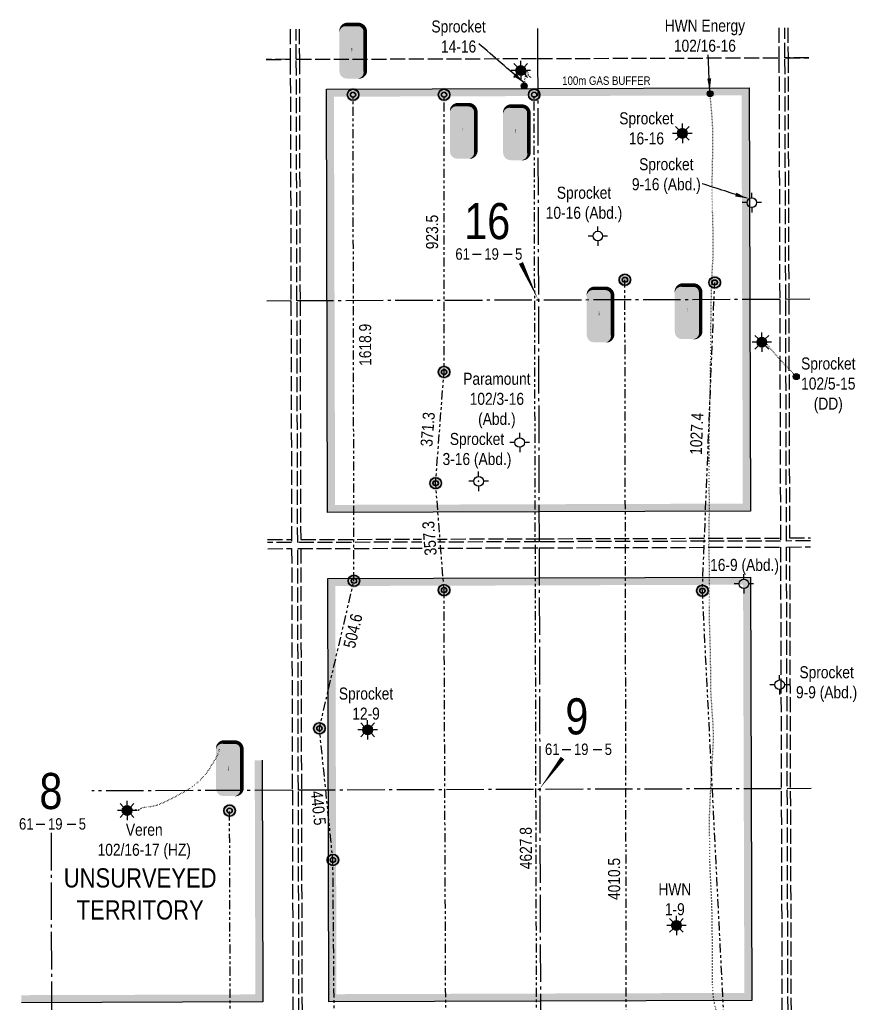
# Model space of a CAD drawing. Extents: x 498152 to 532124, y 6001603 to 6015154.
# Drawn here: x 501784 to 504569, y 6004258 to 6007532 of the extents above; entities that cross this region are included whole.
import ezdxf
from ezdxf.enums import TextEntityAlignment as Align

# ---------------------------------------------------------------- set-up
doc = ezdxf.new("R2018")
doc.units = 0
doc.header["$LTSCALE"] = 5
doc.header["$PDSIZE"] = 0.5
for name, pattern in [('foc-DOT', [1, 0.2, -0.8]), ('foc-DRILLPATH', [14.75, 6, -1.75, 1.75, -1.75, 1.75, -1.75]), ('foc-QUARTERLINE', [33, 25, -3, 2, -3]), ('foc-UNSURVEYED', [12.5, 10, -2.5])]:
    doc.linetypes.add(name, pattern=pattern)
for name, color, linetype in [('10', 1, 'Continuous'), ('9', 3, 'Continuous'), ('ABADATA-DRILL', 8, 'foc-DOT'), ('ABADATA-DRILL-T', 8, 'Continuous'), ('AS-TARGET-GAS', 182, 'Continuous'), ('AS-TARGET-GAS-H', 181, 'Continuous'), ('DRILL-T', 8, 'Continuous'), ('L-BD', 7, 'Continuous'), ('L-MON', 1, 'Continuous'), ('L-SECLBL', 7, 'Continuous'), ('L-SECQ', 8, 'foc-QUARTERLINE'), ('L-UNS-T', 3, 'Continuous'), ('L-USEC', 7, 'foc-UNSURVEYED'), ('locations_e80bf27b-a3a9-4', 7, 'Continuous'), ('P-PDRILLPATH', 12, 'foc-DRILLPATH')]:
    doc.layers.add(name, color=color, linetype=linetype)
doc.styles.add('80CG', font='ARIALN.TTF', dxfattribs={"height": 10})
doc.styles.add('80L', font='ARIALN.TTF', dxfattribs={"height": 10})
doc.styles.add('SIMPLEX', font='ARIALN.TTF')
doc.styles.get("Standard").update_dxf_attribs({"font": 'ARIALN.TTF'})
doc.dimstyles.new('Compass 5 000', dxfattribs={"dimscale": 5, "dimtxt": 9, "dimasz": 2, "dimexe": 0.2, "dimexo": 0.0625, "dimgap": 0.5, "dimtad": 0, "dimtih": 1, "dimtoh": 1, "dimzin": 0, "dimdsep": 46, "dimtxsty": '80CG', "dimcen": 0.1, "dimse1": 1, "dimse2": 1, "dimclrd": 256, "dimclrt": 256, "dimaunit": 1, "dimadec": 4, "dimazin": 0, "dimtfac": 0.06, "dimtofl": 0, "dimtmove": 0, "dimatfit": 1, "dimfxl": 0.2, "dimtolj": 1, "dimtzin": 0, "dimlwd": -1, "dimarcsym": 0})

# ---------------------------------------------------------------- blocks, each defined once
blk = doc.blocks.new('GAS')
h = blk.add_hatch(color=255)
h.dxf.hatch_style = 1
edge = h.paths.add_edge_path()
edge.add_arc((0, 0), 0.9, 0, 360)
for p, q in [((-0.81, 0), (-1.62, 0)), ((-0.57, 0.57), (-1.14, 1.14)), ((0, 0.81), (0, 1.62)), ((0.57, 0.57), (1.14, 1.14)), ((1.62, 0), (0.81, 0)), ((-0.57, -0.57), (-1.14, -1.14)), ((0, -0.81), (0, -1.62)), ((1.14, -1.14), (0.57, -0.57))]:
    blk.add_line(p, q)
blk.add_circle((0, 0), 0.8)
blk = doc.blocks.new('L-SECLBL')
at = {"layer": '9', "color": 7}
for p, q in [((-5.08, -27.83), (-12.29, -27.83)), ((20.7, -27.83), (13.5, -27.83))]:
    blk.add_line(p, q, dxfattribs=at)
at = {"layer": '10', "color": 2, "style": 'SIMPLEX'}
blk.add_attdef('SEC', text='', height=30, dxfattribs=at).set_placement((0, 0), align=Align.MIDDLE)
at = {"layer": '10', "color": 5, "style": '80L'}
blk.add_attdef('TWP', text='', height=9.5, dxfattribs=at).set_placement((-14.43, -27.37), align=Align.MIDDLE_RIGHT)
blk.add_attdef('RGE', text='', height=9.5, dxfattribs=at).set_placement((3.62, -27.37), align=Align.MIDDLE_CENTER)
blk.add_attdef('MER', text='', height=9.5, dxfattribs=at).set_placement((23.17, -27.37), align=Align.MIDDLE_LEFT)
blk = doc.blocks.new('plbh')
at = {"layer": 'L-MON'}
h = blk.add_hatch(color=255, dxfattribs=at)
h.dxf.hatch_style = 1
edge = h.paths.add_edge_path()
edge.add_arc((0, 0), 1.16, 0, 360)
h = blk.add_hatch(color=256, dxfattribs=at)
h.dxf.hatch_style = 1
h.paths.add_polyline_path([(-0.96, 0, 1), (0.96, 0, 1)])
h.paths.add_polyline_path([(0.91, 0, -1), (-0.91, 0, -1)], flags=16)
h.paths.add_polyline_path([(0.45, 0, -1), (-0.45, 0, -1)], flags=0)
h = blk.add_hatch(color=256, dxfattribs=at)
h.dxf.hatch_style = 1
h.paths.add_polyline_path([(-0.45, 0, 1), (0.45, 0, 1)])
h.paths.add_polyline_path([(0.4, 0, -1), (-0.4, 0, -1)], flags=16)
at = {"layer": 'L-MON', "color": 240}
for radius in [0.96, 0.91, 0.45, 0.4]:
    blk.add_circle((0, 0), radius, dxfattribs=at)
blk = doc.blocks.new('BH-Existing')
at = {"layer": 'ABADATA-DRILL-T'}
h = blk.add_hatch(color=256, dxfattribs=at)
h.dxf.hatch_style = 1
edge = h.paths.add_edge_path()
edge.add_arc((0, 0), 0.5, 0, 360)
blk.add_circle((0, 0), 0.5, dxfattribs=at)
blk = doc.blocks.new('GABD')
for p, q in [((-0.81, 0), (-1.62, 0)), ((0, 0.81), (0, 1.62)), ((1.62, 0), (0.81, 0)), ((0, -0.81), (0, -1.62))]:
    blk.add_line(p, q)
blk.add_circle((0, 0), 0.8)
blk = doc.blocks.new('*U59')
h = blk.add_hatch(color=50)
edge = h.paths.add_edge_path()
edge.add_line((-16.5, -11.5), (16.5, -11.5))
edge.add_arc((16.5, -5.5), 6, 270, 360)
edge.add_line((22.5, -5.5), (22.5, 4))
edge.add_arc((16.5, 4), 6, 0, 90)
edge.add_line((16.5, 10), (-16.5, 10))
edge.add_arc((-16.5, 4), 6, 90, 180)
edge.add_line((-22.5, 4), (-22.5, -5.5))
edge.add_arc((-16.5, -5.5), 6, 180, 270)
at = {"color": 240, "flags": 128}
blk.add_lwpolyline([(-16.5, -11.5, 3, 3, 0), (16.5, -11.5, 3, 3, 0.414214), (22.5, -5.5, 3, 3, 0), (22.5, 4, 3, 0, 0.414214), (16.5, 10, 0, 0, 0), (-16.5, 10, 0, 0, 0.414214), (-22.5, 4, 0, 0, 0), (-22.5, -5.5, 0, 3, 0.414214)], format="xyseb", close=True, dxfattribs=at)
at = {"color": 240, "lineweight": 30, "flags": 104}
blk.add_attdef('ENTER_TEXT', text='', height=10, dxfattribs=at).set_placement((0, 0), align=Align.MIDDLE_CENTER)

msp = doc.modelspace()

# ---------------------------------------------------------------- hatches: boundary and pattern name
at = {"layer": 'AS-TARGET-GAS-H'}
h = msp.add_hatch(color=256, dxfattribs=at)
h.dxf.hatch_style = 1
h.paths.add_polyline_path([(502833.749, 6005916.654), (502829.929, 6007275.271), (504186.866, 6007279.567), (504191.167, 6005920.952)], flags=16)
h.paths.add_polyline_path([(502808.833, 6005891.589), (502804.872, 6007300.178), (504211.773, 6007304.632), (504216.233, 6005896.045)])
h = msp.add_hatch(color=256, dxfattribs=at)
h.dxf.hatch_style = 1
h.paths.add_polyline_path([(502834.508, 6005646.687), (504192.022, 6005650.985), (504196.323, 6004292.369), (502838.328, 6004288.07)], flags=16)
h.paths.add_polyline_path([(502809.452, 6005671.594), (504216.929, 6005676.05), (504221.388, 6004267.462), (502813.413, 6004263.005)])
h = msp.add_hatch(color=256, dxfattribs=at)
h.dxf.hatch_style = 1
h.paths.add_polyline_path([(501789.485, 6004259.763), (501789.419, 6004284.749), (502568.361, 6004287.215), (502566.17, 6005066.468), (502591.156, 6005066.547), (502593.418, 6004262.308)])

# ---------------------------------------------------------------- linework, layer by layer
at = {"flags": 128}
msp.add_lwpolyline([(503510.428, 6006598.111, 0, 14.992, 0), (503452.467, 6006721.894, 0, 0, 0)], format="xyseb", dxfattribs=at)
at = {"layer": 'ABADATA-DRILL', "flags": 128}
for points in [[(503451.883, 6007362.452), (503451.883, 6007362.452), (503451.923, 6007362.442), (503452.233, 6007362.303), (503452.674, 6007361.994), (503453.396, 6007361.467), (503454.097, 6007361.029), (503454.588, 6007360.66), (503455.19, 6007360.112), (503455.942, 6007359.434), (503457.586, 6007358.009), (503459.932, 6007356.116), (503461.796, 6007354.672), (503465.353, 6007352.212), (503470.763, 6007348.908), (503474.85, 6007346.58), (503476.363, 6007345.745), (503477.004, 6007345.367), (503478.166, 6007344.54), (503479.129, 6007343.693), (503479.901, 6007342.895), (503480.493, 6007342.227), (503481.446, 6007341.16), (503482.199, 6007340.442), (503482.89, 6007339.914), (503483.572, 6007339.416), (503484.143, 6007338.968), (503484.414, 6007338.599), (503484.435, 6007338.299), (503484.345, 6007338.189), (503484.295, 6007338.268), (503484.314, 6007338.479), (503484.384, 6007338.759), (503484.622, 6007339.139), (503484.712, 6007339.21), (503484.722, 6007339.23), (503484.662, 6007339.41), (503484.41, 6007339.949), (503483.867, 6007341.037), (503483.123, 6007342.405), (503482.571, 6007342.873), (503481.73, 6007343.431), (503480.897, 6007344.368), (503480.063, 6007345.776), (503479.47, 6007346.574), (503478.799, 6007346.872), (503478.319, 6007346.881), (503477.999, 6007346.95), (503478.088, 6007347.46), (503478.256, 6007348.111), (503478.283, 6007348.981), (503478.04, 6007350.06), (503477.304, 6007351.918), (503476.068, 6007354.114), (503474.51, 6007356.649), (503473.676, 6007358.057), (503473.174, 6007358.846), (503472.952, 6007359.395), (503472.88, 6007360.195), (503472.919, 6007360.545), (503472.947, 6007360.975), (503472.917, 6007361.055), (503472.677, 6007361.084), (503472.437, 6007361.023), (503471.698, 6007360.861), (503471.238, 6007360.77), (503470.758, 6007360.638), (503470.299, 6007360.437), (503469.89, 6007360.156), (503469.531, 6007359.735), (503469.253, 6007359.174), (503469.055, 6007358.473), (503468.887, 6007357.693), (503468.73, 6007356.852), (503468.407, 6007354.471), (503468.301, 6007353.061), (503468.155, 6007351.721), (503467.839, 6007350.21), (503467.474, 6007348.579), (503467.13, 6007346.807), (503466.648, 6007344.076), (503466.403, 6007342.175), (503466.249, 6007340.355), (503466.154, 6007338.735), (503465.951, 6007336.164), (503465.369, 6007333.572), (503464.864, 6007331.991), (503464.618, 6007330.63), (503464.619, 6007330.05), (503464.683, 6007328.92), (503464.727, 6007327.7), (503464.68, 6007326.43), (503464.604, 6007325.18), (503464.518, 6007323.969), (503464.411, 6007322.829), (503464.344, 6007321.709), (503464.268, 6007320.639), (503464.229, 6007320.149), (503464.2, 6007319.669), (503464.162, 6007319.168), (503464.134, 6007318.598), (503464.125, 6007317.988), (503464.099, 6007316.708), (503464.073, 6007315.528), (503464.066, 6007314.518), (503464.078, 6007313.698), (503464.041, 6007312.778), (503463.973, 6007312.148), (503463.755, 6007311.577), (503463.246, 6007311.086)], [(504424.699, 6004048.382), (504424.699, 6004048.382), (504424.699, 6004048.382), (504424.639, 6004048.431), (504424.588, 6004048.541), (504424.538, 6004048.661), (504424.477, 6004048.811), (504424.427, 6004048.981), (504424.316, 6004049.18), (504424.155, 6004049.42), (504424.005, 6004049.699), (504423.834, 6004050.019), (504423.632, 6004050.348), (504423.411, 6004050.698), (504423.21, 6004051.087), (504423.019, 6004051.496), (504422.817, 6004051.926), (504422.586, 6004052.395), (504422.355, 6004052.774), (504422.244, 6004053.004), (504422.184, 6004053.154), (504422.073, 6004053.293), (504422.043, 6004053.353), (504421.932, 6004053.623), (504421.872, 6004053.783), (504421.781, 6004054.042), (504421.67, 6004054.282), (504421.56, 6004054.402), (504421.49, 6004054.361), (504421.42, 6004054.281), (504421.18, 6004054.11), (504420.741, 6004053.819), (504420.552, 6004053.688), (504420.821, 6004053.799), (504421.231, 6004053.921), (504421.611, 6004053.972), (504422.051, 6004054.013), (504422.59, 6004054.125), (504423.19, 6004054.317), (504423.689, 6004054.538), (504423.999, 6004054.699), (504424.219, 6004054.73), (504424.469, 6004054.701), (504424.729, 6004054.702), (504425.009, 6004054.653), (504425.259, 6004054.493), (504425.38, 6004054.364), (504425.38, 6004054.294), (504425.35, 6004054.154), (504425.331, 6004053.914), (504425.282, 6004053.684), (504425.153, 6004053.433), (504424.914, 6004053.152), (504424.614, 6004052.881), (504424.276, 6004052.52), (504423.957, 6004052.129), (504423.718, 6004051.809), (504423.528, 6004051.598), (504423.409, 6004051.508), (504423.369, 6004051.437), (504423.319, 6004051.357), (504423.25, 6004051.287), (504423.21, 6004051.177), (504423.251, 6004050.937), (504423.312, 6004050.657), (504423.372, 6004050.407), (504423.433, 6004050.198), (504423.503, 6004050.118), (504423.464, 6004050.028), (504423.144, 6004049.877), (504422.445, 6004049.674), (504421.385, 6004049.521), (504420.045, 6004049.497), (504418.455, 6004049.572), (504416.625, 6004049.686), (504414.644, 6004049.77), (504412.475, 6004049.703), (504410.095, 6004049.485), (504407.386, 6004049.226), (504404.417, 6004048.907), (504401.218, 6004048.607), (504397.718, 6004048.506), (504393.788, 6004048.623), (504389.527, 6004048.88), (504385.216, 6004049.056), (504380.956, 6004049.022), (504376.757, 6004048.839), (504372.398, 6004048.625), (504367.738, 6004048.39), (504362.729, 6004048.194), (504357.339, 6004048.157), (504351.649, 6004048.279), (504345.697, 6004048.68), (504333.644, 6004049.871), (504320.869, 6004051.431), (504314.326, 6004052.33), (504307.702, 6004053.369), (504300.888, 6004054.597), (504293.905, 6004055.655), (504286.982, 6004056.393), (504279.9, 6004057.06), (504272.517, 6004057.967), (504265.183, 6004059.333), (504257.707, 6004061.119), (504250.211, 6004063.216), (504242.873, 6004065.522), (504235.715, 6004068.049), (504228.766, 6004070.877), (504221.716, 6004074.135), (504214.904, 6004077.833), (504208.23, 6004082.112), (504201.745, 6004086.861), (504195.539, 6004091.951), (504189.682, 6004097.263), (504184.104, 6004102.675), (504178.626, 6004108.308), (504173.258, 6004113.951), (504167.87, 6004119.653), (504162.422, 6004125.486), (504156.842, 6004131.528), (504151.322, 6004137.841), (504146.011, 6004144.564), (504140.918, 6004151.668), (504136.265, 6004158.983), (504131.851, 6004166.489), (504127.516, 6004174.105), (504123.372, 6004181.792), (504119.537, 6004189.64), (504116.001, 6004197.708), (504112.735, 6004205.968), (504109.628, 6004214.388), (504106.651, 6004222.919), (504103.833, 6004231.53), (504101.206, 6004240.212), (504098.857, 6004249.084), (504097.641, 6004254.27), (504096.819, 6004258.098), (504095.09, 6004267.232), (504093.65, 6004276.368), (504092.511, 6004285.654), (504091.681, 6004295.011), (504091.101, 6004304.45), (504090.7, 6004313.988), (504090.47, 6004323.458), (504090.37, 6004333.087), (504090.349, 6004342.717), (504090.347, 6004358.998), (504090.348, 6004361.838), (504090.297, 6004381.077), (504090.225, 6004400.287), (504090.124, 6004419.467), (504090.023, 6004438.667), (504089.881, 6004458.017), (504089.7, 6004477.246), (504089.549, 6004496.386), (504089.387, 6004515.695), (504089.116, 6004534.954), (504088.815, 6004554.004), (504088.445, 6004573.043), (504087.843, 6004592.301), (504087.072, 6004611.558), (504086.191, 6004630.686), (504085.21, 6004649.923), (504084.198, 6004669.189), (504083.177, 6004688.316), (504082.376, 6004707.444), (504081.785, 6004726.602), (504081.404, 6004745.741), (504081.273, 6004764.881), (504081.152, 6004784.03), (504080.871, 6004803.22), (504080.37, 6004822.408), (504079.919, 6004841.577), (504079.908, 6004860.777), (504080.456, 6004880.149), (504081.255, 6004899.221), (504082.163, 6004918.554), (504083.032, 6004937.867), (504083.821, 6004957.01), (504084.469, 6004976.262), (504085.238, 6004995.435), (504086.367, 6005014.658), (504087.666, 6005033.912), (504088.984, 6005053.227), (504090.203, 6005072.311), (504091.272, 6005091.464), (504092.451, 6005110.758), (504093.239, 6005130.071), (504093.298, 6005149.171), (504092.988, 6005168.2), (504092.207, 6005187.378), (504091.005, 6005206.574), (504089.504, 6005225.799), (504088.123, 6005244.975), (504086.952, 6005264.121), (504085.681, 6005283.287), (504084.74, 6005302.384), (504084.399, 6005321.633), (504084.357, 6005340.843), (504084.306, 6005360.023), (504084.135, 6005379.223), (504083.934, 6005398.402), (504083.563, 6005417.551), (504083.102, 6005436.72), (504082.67, 6005456.079), (504082.189, 6005475.237), (504081.457, 6005494.585), (504080.826, 6005513.913), (504080.464, 6005533.132), (504080.223, 6005552.281), (504080.082, 6005571.501), (504080.031, 6005590.801), (504080.1, 6005609.921), (504080.188, 6005629.132), (504080.218, 6005648.062), (504080.208, 6005666.972), (504080.207, 6005686.102), (504080.216, 6005705.212), (504079.935, 6005724.291), (504079.324, 6005743.439), (504078.694, 6005762.338), (504078.453, 6005781.337), (504078.662, 6005800.558), (504079.001, 6005819.639), (504079.281, 6005838.5), (504079.42, 6005857.61), (504079.65, 6005876.461), (504079.889, 6005895.692), (504079.959, 6005914.552), (504079.878, 6005933.542), (504079.677, 6005952.872), (504079.436, 6005971.721), (504079.125, 6005990.88), (504078.725, 6006009.779), (504078.524, 6006028.878), (504078.594, 6006047.629), (504078.654, 6006066.729), (504078.633, 6006085.599), (504078.642, 6006104.779), (504078.872, 6006123.71), (504079.251, 6006142.731), (504079.67, 6006161.893), (504080.06, 6006180.704), (504080.55, 6006199.786), (504081.009, 6006218.857), (504081.219, 6006237.588), (504081.549, 6006256.379), (504082.108, 6006275.481), (504082.677, 6006294.573), (504083.136, 6006313.924), (504083.405, 6006332.895), (504083.614, 6006352.026), (504083.804, 6006371.057), (504084.043, 6006389.918), (504084.332, 6006409.089), (504084.571, 6006428.29), (504084.73, 6006447.59), (504084.918, 6006466.821), (504085.087, 6006486.111), (504085.125, 6006505.382), (504085.214, 6006524.682), (504085.383, 6006543.863), (504085.531, 6006563.203), (504085.83, 6006582.364), (504086.379, 6006601.556), (504086.908, 6006620.678), (504087.477, 6006639.74), (504088.156, 6006658.892), (504088.885, 6006678.145), (504089.704, 6006697.327), (504090.723, 6006716.511), (504091.892, 6006735.635), (504092.631, 6006754.717), (504092.79, 6006773.787), (504092.748, 6006793.117), (504092.567, 6006812.357), (504092.176, 6006831.546), (504091.685, 6006850.734), (504091.223, 6006869.953), (504090.692, 6006889.092), (504090.102, 6006908.15), (504089.701, 6006927.289), (504089.5, 6006946.438), (504089.298, 6006965.677), (504089.327, 6006984.858), (504089.566, 6007004.088), (504089.785, 6007023.209), (504090.144, 6007042.47), (504090.632, 6007061.672), (504091.041, 6007080.904), (504091.33, 6007100.025), (504091.619, 6007119.216), (504091.758, 6007138.456), (504091.426, 6007157.695), (504090.775, 6007176.833), (504089.744, 6007196.12), (504088.282, 6007215.465), (504086.661, 6007234.48), (504084.96, 6007253.615), (504083.382, 6007272.05), (504082.28, 6007284.997)], [(504254.158, 6006457.979), (504254.158, 6006457.979), (504254.198, 6006457.989), (504254.417, 6006458.13), (504254.597, 6006458.33), (504254.746, 6006458.431), (504254.966, 6006458.501), (504255.206, 6006458.612), (504255.295, 6006458.683), (504255.325, 6006458.703), (504255.425, 6006458.803), (504255.484, 6006459.023), (504255.454, 6006459.213), (504255.444, 6006459.283), (504255.524, 6006459.183), (504255.595, 6006458.974), (504255.605, 6006458.813), (504255.605, 6006458.804), (504255.605, 6006458.864), (504255.685, 6006458.884), (504255.825, 6006458.924), (504255.915, 6006458.955), (504256.044, 6006458.975), (504256.214, 6006459.075), (504256.344, 6006459.226), (504256.483, 6006459.406), (504256.573, 6006459.437), (504256.643, 6006459.387), (504256.723, 6006459.437), (504256.843, 6006459.507), (504256.942, 6006459.708), (504256.991, 6006459.998), (504256.99, 6006460.258), (504257.02, 6006460.528), (504256.969, 6006460.878), (504256.858, 6006461.148), (504256.897, 6006461.488), (504256.895, 6006462.138), (504256.702, 6006462.907), (504256.339, 6006463.756), (504255.877, 6006464.594), (504255.575, 6006465.214), (504255.154, 6006465.592), (504254.813, 6006465.781), (504254.782, 6006465.971), (504254.842, 6006466.191), (504254.931, 6006466.371), (504255.011, 6006466.582), (504254.99, 6006466.752), (504254.97, 6006466.862), (504255.078, 6006467.242), (504255.177, 6006467.662), (504255.196, 6006467.952), (504255.205, 6006468.282), (504255.224, 6006468.542), (504255.283, 6006468.903), (504255.352, 6006469.333), (504255.362, 6006469.383), (504255.372, 6006469.393), (504255.422, 6006469.373), (504255.502, 6006469.293), (504255.652, 6006469.174), (504255.863, 6006469.004), (504256.134, 6006468.735), (504256.515, 6006468.356), (504256.956, 6006467.868), (504257.418, 6006467.299), (504257.88, 6006466.691), (504258.382, 6006466.052), (504258.984, 6006465.344), (504259.757, 6006464.457), (504260.731, 6006463.33), (504261.915, 6006462.034), (504263.249, 6006460.598), (504264.685, 6006458.982), (504266.2, 6006457.227), (504267.766, 6006455.322), (504269.312, 6006453.407), (504270.838, 6006451.522), (504272.384, 6006449.596), (504273.92, 6006447.681), (504275.486, 6006445.766), (504277.072, 6006443.831), (504280.244, 6006440.011), (504283.446, 6006436.231), (504286.678, 6006432.411), (504289.92, 6006428.592), (504293.203, 6006424.782), (504296.464, 6006421.082), (504298.06, 6006419.277), (504299.686, 6006417.452), (504301.311, 6006415.607), (504302.968, 6006413.703), (504304.654, 6006411.788), (504306.33, 6006409.893), (504307.945, 6006408.068), (504309.531, 6006406.293), (504311.106, 6006404.538), (504312.712, 6006402.763), (504314.328, 6006400.988), (504315.923, 6006399.283), (504317.548, 6006397.569), (504319.214, 6006395.784), (504320.86, 6006393.959), (504322.475, 6006392.214), (504324.051, 6006390.569), (504325.666, 6006388.934), (504327.311, 6006387.269), (504328.976, 6006385.525), (504330.662, 6006383.72), (504332.428, 6006381.845), (504334.264, 6006379.911), (504336.1, 6006378.007), (504337.906, 6006376.203), (504339.661, 6006374.558), (504341.376, 6006372.933), (504343.052, 6006371.219), (504344.677, 6006369.454), (504346.193, 6006367.769), (504347.698, 6006366.143), (504349.203, 6006364.568), (504350.667, 6006363.113), (504352.042, 6006361.707), (504353.236, 6006360.331), (504354.33, 6006358.994), (504355.394, 6006357.718), (504356.448, 6006356.521), (504357.502, 6006355.374), (504358.535, 6006354.298), (504359.518, 6006353.251), (504360.432, 6006352.254), (504361.325, 6006351.286), (504362.207, 6006350.369), (504363.07, 6006349.522), (504363.913, 6006348.724), (504364.725, 6006347.957), (504365.497, 6006347.24), (504366.23, 6006346.532), (504366.942, 6006345.824), (504367.604, 6006345.146), (504368.186, 6006344.548), (504369.109, 6006343.581)], [(502141.183, 6004899.53), (502141.183, 6004899.53), (502141.134, 6004899.4), (502141.124, 6004899.21), (502141.105, 6004898.95), (502140.956, 6004898.479), (502140.558, 6004897.628), (502140.39, 6004897.068), (502140.7, 6004896.928), (502141.091, 6004896.849), (502141.741, 6004896.771), (502142.121, 6004896.742), (502142.431, 6004896.703), (502143.021, 6004896.665), (502143.29, 6004896.935), (502143.219, 6004897.455), (502143.128, 6004897.965), (502142.946, 6004898.554), (502142.644, 6004899.124), (502142.353, 6004899.613), (502142.402, 6004899.963), (502142.522, 6004900.083), (502143.391, 6004900.546), (502145.1, 6004900.92), (502147.458, 6004901.357), (502150.217, 6004901.894), (502153.516, 6004902.273), (502154.596, 6004902.346), (502157.075, 6004902.553), (502160.445, 6004902.752), (502163.744, 6004902.891), (502167.004, 6004902.949), (502169.925, 6004902.867), (502172.395, 6004902.564), (502174.507, 6004901.919), (502176.019, 6004901.234), (502176.741, 6004900.605), (502177.142, 6004900.087), (502177.383, 6004899.717), (502177.404, 6004899.367), (502177.375, 6004899.027), (502177.375, 6004898.987), (502177.306, 6004898.657), (502177.327, 6004898.387), (502177.447, 6004898.217), (502177.517, 6004898.158), (502177.577, 6004898.118), (502177.698, 6004898.038), (502177.878, 6004898.019), (502178.057, 6004898.049), (502178.117, 6004898.059), (502178.307, 6004898.14), (502178.427, 6004898.17), (502178.507, 6004898.14), (502178.547, 6004898.13), (502178.657, 6004898.121), (502178.767, 6004898.201), (502178.827, 6004898.331), (502178.906, 6004898.421), (502178.917, 6004898.431), (502179.076, 6004898.532), (502179.246, 6004898.662), (502179.345, 6004898.842), (502179.385, 6004899.023), (502179.524, 6004899.273), (502179.704, 6004899.523), (502179.813, 6004899.654), (502180.062, 6004899.994), (502180.531, 6004900.436), (502180.671, 6004900.556), (502180.78, 6004900.656), (502180.551, 6004900.606), (502180.511, 6004900.616), (502180.29, 6004900.715), (502180.27, 6004900.725), (502179.91, 6004900.854), (502179.63, 6004900.983), (502179.509, 6004901.123), (502179.449, 6004901.293), (502179.449, 6004901.293), (502179.438, 6004901.513), (502179.537, 6004901.813), (502179.766, 6004902.234), (502180.045, 6004902.614), (502180.185, 6004902.755), (502180.275, 6004902.835), (502180.394, 6004902.945), (502180.793, 6004903.276), (502180.923, 6004903.357), (502181.473, 6004903.618), (502182.311, 6004904.01), (502182.651, 6004904.201), (502183.05, 6004904.462), (502183.33, 6004904.653), (502183.739, 6004904.924), (502184.358, 6004905.406), (502184.647, 6004905.657), (502184.856, 6004905.847), (502185.026, 6004905.958), (502185.356, 6004906.049), (502185.906, 6004906.1), (502186.396, 6004906.172), (502186.396, 6004906.172), (502186.915, 6004906.263), (502187.225, 6004906.314), (502187.455, 6004906.374), (502188.005, 6004906.496), (502188.524, 6004906.647), (502188.764, 6004906.748), (502188.944, 6004906.808), (502189.134, 6004906.879), (502189.803, 6004907.101), (502190.792, 6004907.393), (502193.19, 6004908.29), (502195.787, 6004909.367), (502196.896, 6004909.73), (502196.896, 6004909.73), (502197.176, 6004909.811), (502198.845, 6004910.205), (502201.024, 6004910.581), (502203.743, 6004910.908), (502206.942, 6004911.317), (502210.71, 6004911.927), (502215.089, 6004912.569), (502219.867, 6004913.211), (502224.975, 6004913.955), (502230.432, 6004914.94), (502236.269, 6004916.306), (502242.484, 6004918.142), (502248.917, 6004920.51), (502255.46, 6004923.387), (502268.573, 6004929.673), (502281.676, 6004936.038), (502294.149, 6004942.172), (502294.658, 6004942.433), (502296.396, 6004943.298), (502307.132, 6004948.747), (502319.174, 6004955.139), (502330.877, 6004961.571), (502341.98, 6004967.83), (502352.383, 6004974.328), (502357.194, 6004977.701), (502361.784, 6004981.244), (502361.884, 6004981.324), (502362.662, 6004981.966), (502366.304, 6004985.126), (502370.943, 6004989.159), (502375.762, 6004993.221), (502380.62, 6004997.575), (502385.607, 6005002.368), (502390.873, 6005007.592), (502396.248, 6005013.217), (502398.382, 6005015.542), (502398.98, 6005016.204), (502399.339, 6005016.605), (502405.171, 6005023.511), (502406.775, 6005025.605), (502408.14, 6005027.449), (502408.748, 6005028.3), (502412.124, 6005033.22), (502415.401, 6005038.148), (502418.578, 6005043.027), (502421.725, 6005047.955), (502424.891, 6005053.054), (502428.097, 6005058.243), (502431.164, 6005063.251), (502434.827, 6005069.481), (502438.131, 6005075.59), (502441.164, 6005081.838), (502443.957, 6005088.195), (502446.539, 6005094.732), (502448.911, 6005101.599), (502449.472, 6005103.374)]]:
    msp.add_lwpolyline(points, dxfattribs=at)
at = {"layer": 'AS-TARGET-GAS', "flags": 128}
for points in [[(502808.833, 6005891.589), (502804.872, 6007300.178), (504211.773, 6007304.632), (504216.233, 6005896.045)], [(502809.452, 6005671.594), (504216.929, 6005676.05), (504221.388, 6004267.462), (502813.413, 6004263.005)]]:
    msp.add_lwpolyline(points, close=True, dxfattribs=at)
msp.add_lwpolyline([(502591.156, 6005066.547), (502593.418, 6004262.308), (501789.485, 6004259.763)], dxfattribs=at)
at = {"layer": 'L-SECLBL', "flags": 128}
msp.add_lwpolyline([(503514.121, 6004970.766, 0, 14.992, 0), (503590.794, 6005073.737, 0, 0, 0)], format="xyseb", dxfattribs=at)
at = {"layer": 'L-SECQ'}
for p, q in [((503507.725, 6007502.294), (503508.024, 6007402.35)), ((503508.024, 6007402.35), (503512.832, 6005793.872)), ((502686.802, 6006595.504), (502606.964, 6006595.251)), ((504313.947, 6006600.655), (502706.908, 6006595.567)), ((504413.892, 6006600.971), (504334.053, 6006600.719)), ((503512.892, 6005773.766), (503517.699, 6004165.289)), ((502691.382, 6004966.919), (502024.226, 6004964.807)), ((504319.103, 6004972.073), (502711.488, 6004966.983)), ((504419.048, 6004972.389), (504339.209, 6004972.136)), ((501887.94, 6004825.314), (501889.693, 6004160.135))]:
    msp.add_line(p, q, dxfattribs=at)
at = {"layer": 'L-USEC'}
for p, q in [((502684.26, 6007499.687), (502684.541, 6007399.743)), ((502704.647, 6007399.806), (502704.366, 6007499.751)), ((502714.423, 6007499.772), (502714.704, 6007399.827)), ((504311.085, 6007504.838), (504311.401, 6007404.893)), ((504331.507, 6007404.957), (504331.191, 6007504.901)), ((504341.248, 6007504.933), (504341.564, 6007404.989)), ((502604.702, 6007399.49), (502684.541, 6007399.743)), ((502684.541, 6007399.743), (502604.702, 6007399.49)), ((502684.541, 6007399.743), (502686.802, 6006595.504)), ((502704.647, 6007399.806), (503508.024, 6007402.35)), ((502706.908, 6006595.567), (502704.647, 6007399.806)), ((502714.704, 6007399.827), (502716.966, 6006595.599)), ((503508.024, 6007402.35), (504311.401, 6007404.893)), ((504311.401, 6007404.893), (504313.947, 6006600.655)), ((504331.507, 6007404.957), (504411.346, 6007405.21)), ((504411.346, 6007405.21), (504331.507, 6007404.957)), ((504334.053, 6006600.719), (504331.507, 6007404.957)), ((504341.564, 6007404.989), (504344.111, 6006600.751)), ((502686.802, 6006595.504), (502689.064, 6005791.264)), ((502709.17, 6005791.328), (502706.908, 6006595.567)), ((502716.966, 6006595.599), (502719.199, 6005801.417)), ((504313.947, 6006600.655), (504316.493, 6005796.417)), ((504336.599, 6005796.48), (504334.053, 6006600.719)), ((504344.111, 6006600.751), (504346.625, 6005806.57)), ((503512.802, 6005803.93), (504316.462, 6005806.474)), ((504346.625, 6005806.57), (504416.406, 6005806.79)), ((502609.186, 6005801.069), (502689.025, 6005801.322)), ((502689.064, 6005791.264), (502609.225, 6005791.012)), ((502709.131, 6005801.385), (502709.141, 6005801.385)), ((503512.832, 6005793.872), (502709.17, 6005791.328)), ((502709.226, 6005771.222), (503512.892, 6005773.766)), ((502719.199, 6005801.417), (503512.802, 6005803.93)), ((502719.227, 6005791.36), (502719.227, 6005791.349)), ((504316.493, 6005796.417), (503512.832, 6005793.872)), ((503512.892, 6005773.766), (504316.557, 6005776.311)), ((504316.557, 6005776.311), (504321.649, 6004167.834)), ((504416.438, 6005796.733), (504336.599, 6005796.48)), ((504336.663, 6005776.375), (504416.502, 6005776.627)), ((504341.755, 6004167.898), (504336.663, 6005776.375)), ((504346.72, 6005776.406), (504351.813, 6004167.93)), ((502609.282, 6005770.906), (502689.12, 6005771.158)), ((502689.12, 6005771.158), (502691.382, 6004966.919)), ((502711.488, 6004966.983), (502709.226, 6005771.222)), ((502719.284, 6005771.243), (502721.545, 6004967.015)), ((502691.382, 6004966.919), (502693.643, 6004162.68)), ((502713.749, 6004162.744), (502711.488, 6004966.983)), ((502721.545, 6004967.015), (502723.806, 6004162.765))]:
    msp.add_line(p, q, dxfattribs=at)
at = {"layer": 'locations_e80bf27b-a3a9-4'}
for p in [(503463.234, 6007311.081), (503989.971, 6007153.237), (504369.128, 6006343.627), (503311.511, 6005995.129)]:
    msp.add_point(p, dxfattribs=at)
at = {"layer": 'P-PDRILLPATH', "flags": 128}
for points in [[(502843.49, 6002654.607), (502826.493, 6004735.018), (502781.498, 6005173.007), (502896.501, 6005663.988), (502893.517, 6007281.94)], [(503208.485, 6002655.763), (503196.497, 6005632.978), (503168.501, 6005988.969), (503196.505, 6006358.957), (503196.514, 6007281.93)], [(503508.48, 6002656.713), (503496.511, 6007281.921)], [(503806.476, 6002657.656), (503798.501, 6006665.928)], [(504206.492, 6002658.922), (504056.486, 6005630.947), (504097.498, 6006656.919)], [(502489.495, 6002653.487), (502482.499, 6004899.026)]]:
    msp.add_lwpolyline(points, dxfattribs=at)

# ---------------------------------------------------------------- block references
at = {"layer": 'ABADATA-DRILL-T', "xscale": 19.99999999999987, "yscale": 19.99999999999987, "zscale": 19.99999999999987}
for p in [(503463.246, 6007311.086), (504082.28, 6007284.997), (504369.109, 6006343.581)]:
    msp.add_blockref('BH-Existing', p, dxfattribs=at)
at = {"layer": 'DRILL-T', "linetype": 'Continuous', "xscale": 19.99999999999987, "yscale": 19.99999999999987, "zscale": 19.99999999999987}
for name, p in [('GAS', (503451.883, 6007362.452)), ('GAS', (503989.971, 6007153.237)), ('GABD', (504221.178, 6006922.746)), ('GABD', (503708.376, 6006811.342)), ('GAS', (504254.417, 6006458.13)), ('GABD', (503448.278, 6006124.269)), ('GABD', (503311.511, 6005995.129)), ('GABD', (504194.69, 6005653.892)), ('GABD', (504313.572, 6005317.909)), ('GAS', (502942.153, 6005168.015)), ('GAS', (502942.153, 6005168.015)), ('GAS', (502141.183, 6004899.53)), ('GAS', (503970.12, 6004516.943)), ('GAS', (503970.12, 6004516.943))]:
    msp.add_blockref(name, p, dxfattribs=at)
at = {"layer": 'L-BD'}
ref = msp.add_blockref('*U59', (502888.262, 6007425.647), dxfattribs=dict(at, xscale=3.997797559999977, yscale=3.997797559999977, zscale=0.99944939, rotation=90))
lines = msp.add_mtext('FC667B', dxfattribs={"layer": '0', "color": 240, "insert": (502888.262, 6007425.647), "char_height": 2.5, "attachment_point": 1, "rotation": 90})
ref.add_attrib('ENTER_TEXT', '', (502888.262, 6007425.647), dxfattribs={"flags": 4}).embed_mtext(lines)
ref = msp.add_blockref('*U59', (503256.138, 6007158.767), dxfattribs=dict(at, xscale=3.997797559999977, yscale=3.997797559999977, zscale=0.99944939, rotation=90))
lines = msp.add_mtext('FC667C', dxfattribs={"layer": '0', "color": 240, "insert": (503256.138, 6007158.767), "char_height": 2.5, "attachment_point": 1, "rotation": 90})
ref.add_attrib('ENTER_TEXT', '', (503256.138, 6007158.767), dxfattribs={"flags": 4}).embed_mtext(lines)
ref = msp.add_blockref('*U59', (503433.191, 6007153.961), dxfattribs=dict(at, xscale=3.997797559999977, yscale=3.997797559999977, zscale=0.99944939, rotation=90))
lines = msp.add_mtext('FC667D', dxfattribs={"layer": '0', "color": 240, "insert": (503433.191, 6007153.961), "char_height": 2.5, "attachment_point": 1, "rotation": 90})
ref.add_attrib('ENTER_TEXT', '', (503433.191, 6007153.961), dxfattribs={"flags": 4}).embed_mtext(lines)
ref = msp.add_blockref('*U59', (503711.659, 6006547.527), dxfattribs=dict(at, xscale=3.997797559999977, yscale=3.997797559999977, zscale=0.99944939, rotation=90))
lines = msp.add_mtext('FC667F', dxfattribs={"layer": '0', "color": 240, "insert": (503711.659, 6006547.527), "char_height": 2.5, "attachment_point": 1, "rotation": 90})
ref.add_attrib('ENTER_TEXT', '', (503711.659, 6006547.527), dxfattribs={"flags": 4}).embed_mtext(lines)
ref = msp.add_blockref('*U59', (504004.755, 6006558.23), dxfattribs=dict(at, xscale=3.997797559999977, yscale=3.997797559999977, zscale=0.99944939, rotation=90))
lines = msp.add_mtext('FC667E', dxfattribs={"layer": '0', "color": 240, "insert": (504004.755, 6006558.23), "char_height": 2.5, "attachment_point": 1, "rotation": 90})
ref.add_attrib('ENTER_TEXT', '', (504004.755, 6006558.23), dxfattribs={"flags": 4}).embed_mtext(lines)
ref = msp.add_blockref('*U59', (502477.49, 6005037.284), dxfattribs=dict(at, xscale=3.997797559999977, yscale=3.997797559999977, zscale=0.99944939, rotation=90))
lines = msp.add_mtext('FC667A', dxfattribs={"layer": '0', "color": 240, "insert": (502477.518, 6005033.412), "char_height": 2.5, "attachment_point": 1, "rotation": 90})
ref.add_attrib('ENTER_TEXT', '', (502477.518, 6005033.412), dxfattribs={"flags": 4}).embed_mtext(lines)
at = {"layer": 'L-MON', "xscale": 19.98898779999987, "yscale": 19.98898779999987, "zscale": 19.98898779999987}
for p in [(502893.517, 6007281.94), (503196.514, 6007281.93), (503496.511, 6007281.921), (503798.501, 6006665.928), (504097.498, 6006656.919), (503196.505, 6006358.957), (503168.501, 6005988.969), (502896.501, 6005663.988), (503196.497, 6005632.978), (504056.486, 6005630.947), (502781.498, 6005173.007), (502482.499, 6004899.026), (502826.493, 6004735.018)]:
    msp.add_blockref('plbh', p, dxfattribs=at)
at = {"layer": 'L-SECLBL', "xscale": 3.999999999999967, "yscale": 3.999999999999967, "zscale": 3.999999999999967}
for p, values in [((503340.277, 6006861.226), {'SEC': '16', 'TWP': '61', 'RGE': '19', 'MER': '5'}), ((503638.587, 6005212.92), {'SEC': '9', 'TWP': '61', 'RGE': '19', 'MER': '5'}), ((501887.574, 6004964.374), {'SEC': '8', 'TWP': '61', 'RGE': '19', 'MER': '5'})]:
    msp.add_blockref('L-SECLBL', p, dxfattribs=at).add_auto_attribs(values)

# ---------------------------------------------------------------- texts
at = {"layer": 'ABADATA-DRILL-T', "char_height": 40, "attachment_point": 1, "style": '80L'}
for s, width, insert in [('\\pxqc;Sprocket\\P14-16', 180.87334, (503154.379, 6007529.05)), ('\\pxqc;HWN Energy\\P102/16-16', 445.28779, (503842.204, 6007531.678)), ('\\pxqc;Sprocket\\P9-16 (Abd.)', 226.71439, (503823.095, 6007070.586)), ('\\pxqc;Sprocket\\P10-16 (Abd.)', 262.62694, (503531.141, 6006975.655)), ('\\pxqc;Paramount\\P102/3-16 (Abd.)', 262.62694, (503241.059, 6006356.4)), ('\\pxqc;Sprocket\\P3-16 (Abd.)', 262.62694, (503174.792, 6006156.077)), ('\\pxqc;Sprocket\\P9-9 (Abd.)', 262.62694, (504338.711, 6005379.649))]:
    msp.add_mtext_dynamic_manual_height_columns(s, width=width, gutter_width=199.89, heights=[0], dxfattribs=dict(at, insert=insert))
at = {"layer": 'AS-TARGET-GAS', "insert": (503589.819, 6007342.765), "char_height": 27.98458, "attachment_point": 1, "style": '80L'}
msp.add_mtext_dynamic_manual_height_columns('100m GAS BUFFER', width=350.35497, gutter_width=189.791, heights=[0], dxfattribs=at)
at = {"layer": 'DRILL-T', "linetype": 'Continuous', "char_height": 40, "attachment_point": 1, "style": '80L'}
for s, width, insert in [('\\pxqc;Sprocket\\P16-16', 227.383, (503756.563, 6007223.282)), ('\\pxqc;Sprocket\\P102/5-15 (DD)', 227.383, (504362.016, 6006407.222)), ('\\pxqc;16-9 (Abd.)', 245.52926, (504074.123, 6005736.824)), ('\\pxqc;Sprocket\\P12-9', 245.52926, (502813.958, 6005308.628)), ('\\pxqc;Veren\\P102/16-17 (HZ)', 308.14293, (502044.326, 6004855.452)), ('\\pxqc;HWN\\P1-9', 245.52926, (503841.926, 6004657.556))]:
    msp.add_mtext_dynamic_manual_height_columns(s, width=width, gutter_width=199.89, heights=[0], dxfattribs=dict(at, insert=insert))
at = {"layer": 'L-BD', "style": '80L'}
for s, rotation, p in [('923.5', 89.9994, (503156.531, 6006824.836)), ('1618.9', 90.1057, (502933.783, 6006449.409)), ('371.3', 85.6716, (503141.967, 6006168.102)), ('1027.4', 87.7109, (504037.354, 6006153.244)), ('504.6', 76.8172, (502893, 6005497.292)), ('440.5', 275.8655, (502778.137, 6004907.625)), ('4627.8', 90.1483, (503468.805, 6004774.137)), ('4010.5', 90.114, (503762.49, 6004671.626))]:
    msp.add_text(s, height=39.978, rotation=rotation, dxfattribs=at).set_placement(p, align=Align.MIDDLE)
at = {"layer": 'L-UNS-T', "color": 3, "insert": (502184.754, 6004621.389), "char_height": 63.96476, "attachment_point": 5, "style": '80L'}
msp.add_mtext_dynamic_manual_height_columns('\\pxqc;UNSURVEYED TERRITORY', width=505.09832, gutter_width=189.791, heights=[0], dxfattribs=at)

# ---------------------------------------------------------------- leaders
at = {"layer": 'ABADATA-DRILL-T', "path_type": 1}
for points, override in [([(503461.956, 6007322.183), (503312.13, 6007451.815)], {"dimasz": 8, "dimgap": 0.5, "dimtad": 0}), ([(504080.99, 6007296.094), (504075.927, 6007415.142)], {"dimasz": 8, "dimgap": 0.5, "dimtad": 0}), ([(504205.647, 6006937.16), (504055.817, 6006985.768)], {"dimasz": 8})]:
    msp.add_leader(points, dimstyle='Compass 5 000', override=override, dxfattribs=at)

# ---------------------------------------------------------------- next in the draw order: texts
at = {"layer": 'L-BD', "insert": (503127.867, 6005803.653), "char_height": 39.978, "width": 147.20027, "attachment_point": 2, "rotation": 94.4966, "style": '80L', "bg_fill": 3, "box_fill_scale": 1.15, "bg_fill_color": 256, "bg_fill_true_color": 256, "bg_fill_transparency": 0}
msp.add_mtext('357.3', dxfattribs=at)

doc.saveas('drawing.dxf')
